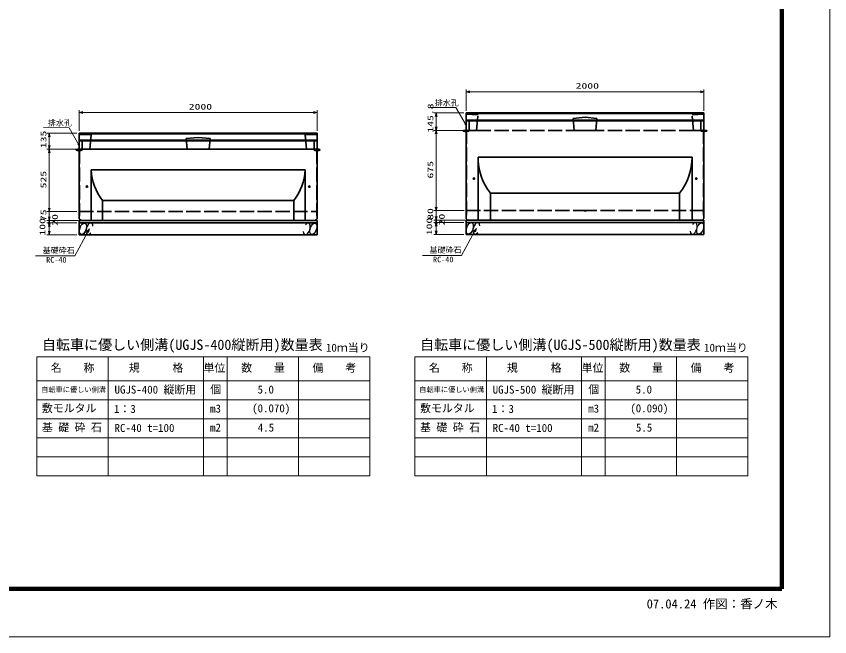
# Model space of a CAD drawing. Units: millimetres on the paper. Extents: x 0 to 841, y 0 to 594.
# Drawn here: x 499 to 841, y 0 to 260.8 of the extents above; entities that cross this region are included whole.
import ezdxf
from ezdxf.enums import TextEntityAlignment as Align

# ---------------------------------------------------------------- set-up
doc = ezdxf.new("R2010")
doc.units = ezdxf.units.MM
doc.linetypes.add('DASHED', pattern=[7.5, 6, -1.5])
doc.linetypes.add('USER2', pattern=[2.709336, 0.338667, -0.338667, 0.338667, -0.338667, 0.338667, -0.338667, 0.338667, -0.338667])
for name, color, linetype, lineweight in [('D-BMK-HTXT', 7, 'Continuous', 13), ('D-STR-DIM（寸法）', 7, 'Continuous', 13), ('D-STR-HTXT(基礎砕石-旗)', 7, 'Continuous', 13), ('D-STR-STRF(グリ)', 7, 'Continuous', 25), ('D-STR（構造物）', 1, 'Continuous', 35), ('D-TTL-LINE（区切線）', 7, 'Continuous', 18), ('D-TTL（外枠）', 2, 'Continuous', 140)]:
    doc.layers.add(name, color=color, linetype=linetype, lineweight=lineweight)
doc.layers.add('D-STR-DIM（寸法）2', color=7, linetype='Continuous')
doc.styles.add('ＭＳ ゴシック', font='')
doc.styles.get('ＭＳ ゴシック').set_extended_font_data('MS Gothic')

# ---------------------------------------------------------------- blocks, each defined once
blk = doc.blocks.new('_Open30')
at = {"color": 7, "linetype": 'Continuous', "lineweight": 13}
for p, q in [((-1, 0.2679), (0, 0)), ((0, 0), (-1, -0.2679)), ((0, 0), (-1, 0))]:
    blk.add_line(p, q, dxfattribs=at)

msp = doc.modelspace()

# ---------------------------------------------------------------- linework, layer by layer
at = {"layer": 'D-BMK-HTXT'}
for p, q in [((507.655, 117.626), (507.655, 67.626)), ((507.655, 117.626), (647.655, 117.626)), ((537.655, 117.626), (537.655, 67.626)), ((577.655, 117.626), (577.655, 67.626)), ((587.655, 117.626), (587.655, 67.626)), ((617.655, 117.626), (617.655, 67.626)), ((647.655, 117.626), (647.655, 67.626)), ((666.636, 117.626), (666.636, 67.626)), ((666.636, 117.626), (806.636, 117.626)), ((696.636, 117.626), (696.636, 67.626)), ((736.636, 117.626), (736.636, 67.626)), ((746.636, 117.626), (746.636, 67.626)), ((776.636, 117.626), (776.636, 67.626)), ((806.636, 117.626), (806.636, 67.626)), ((507.655, 107.626), (647.655, 107.626)), ((666.636, 107.626), (806.636, 107.626)), ((507.655, 99.626), (647.655, 99.626)), ((666.636, 99.626), (806.636, 99.626)), ((507.655, 91.626), (647.655, 91.626)), ((666.636, 91.626), (806.636, 91.626)), ((507.655, 83.626), (647.655, 83.626)), ((666.636, 83.626), (806.636, 83.626)), ((507.655, 75.626), (647.655, 75.626)), ((666.636, 75.626), (806.636, 75.626)), ((507.655, 67.626), (647.655, 67.626)), ((666.636, 67.626), (806.636, 67.626))]:
    msp.add_line(p, q, dxfattribs=at)
at = {"layer": 'D-STR-DIM（寸法）'}
for p, q in [((688.125, 221.132), (688.125, 230.109)), ((788.125, 221.132), (788.125, 230.109)), ((689.625, 229.109), (786.625, 229.109)), ((525.469, 212.673), (525.469, 221.353)), ((526.969, 220.353), (623.969, 220.353)), ((625.469, 212.673), (625.469, 221.353)), ((687.125, 220.176), (674.545, 220.176)), ((675.545, 214.386), (675.545, 218.676)), ((688.125, 215.038), (687.594, 215.568)), ((686.125, 212.886), (674.545, 212.886)), ((687.125, 212.886), (679.386, 212.886)), ((524.469, 211.718), (511.89, 211.718)), ((512.89, 206.483), (512.89, 210.218)), ((675.545, 180.636), (675.545, 211.386)), ((525.275, 207.303), (525.469, 206.579)), ((524.469, 204.983), (511.89, 204.983)), ((524.469, 204.983), (511.89, 204.983)), ((512.89, 180.233), (512.89, 203.483)), ((512.89, 180.233), (512.89, 181.733)), ((675.545, 180.636), (675.545, 182.136)), ((524.469, 178.733), (511.89, 178.733)), ((524.469, 178.733), (511.89, 178.733)), ((512.89, 178.733), (512.89, 174.983)), ((512.89, 176.483), (512.89, 177.983)), ((687.285, 179.136), (674.545, 179.136)), ((687.125, 179.136), (674.545, 179.136)), ((675.545, 179.136), (675.545, 175.136)), ((675.545, 176.636), (675.545, 178.136)), ((525.219, 174.983), (511.89, 174.983)), ((524.469, 174.983), (511.89, 174.983)), ((512.89, 174.983), (512.89, 173.983)), ((687.875, 175.136), (674.545, 175.136)), ((687.125, 175.136), (674.545, 175.136)), ((675.545, 175.136), (675.545, 174.136)), ((524.469, 173.983), (511.89, 173.983)), ((524.469, 173.983), (511.89, 173.983)), ((512.89, 173.483), (512.89, 171.983)), ((512.89, 172.483), (512.89, 170.983)), ((512.89, 172.483), (512.89, 170.483)), ((687.125, 174.136), (674.545, 174.136)), ((687.125, 174.136), (674.545, 174.136)), ((675.545, 173.636), (675.545, 172.136)), ((675.545, 172.636), (675.545, 171.136)), ((675.545, 172.636), (675.545, 170.636)), ((524.469, 168.983), (511.89, 168.983)), ((687.125, 169.136), (674.545, 169.136))]:
    msp.add_line(p, q, dxfattribs=at)
at = {"layer": 'D-STR-DIM（寸法）', "lineweight": 5}
for p, q in [((683.853, 222.468), (673.109, 222.476)), ((688.125, 215.038), (683.853, 222.468)), ((521.197, 214.009), (510.454, 214.017)), ((525.469, 206.579), (521.197, 214.009)), ((525.469, 206.579), (524.939, 207.109))]:
    msp.add_line(p, q, dxfattribs=at)
at = {"layer": 'D-STR-HTXT(基礎砕石-旗)'}
for points in [[(507.146, 160.17), (523.594, 160.17), (529.066, 170.19)], [(669.802, 160.324), (686.249, 160.324), (691.722, 170.343)]]:
    msp.add_lwpolyline(points, dxfattribs=at)
at = {"layer": 'D-STR-STRF(グリ)'}
for centre, major_axis in [((527.045, 171.506), (0.79, 2.421)), ((623.894, 171.459), (-0.79, -2.421)), ((689.7, 171.66), (0.79, 2.421)), ((786.549, 171.613), (-0.79, -2.421))]:
    msp.add_ellipse(centre, major_axis=major_axis, ratio=0.5139, dxfattribs=at)
for centre, major_axis in [((529.785, 171.506), (0.79, 2.421)), ((621.154, 171.459), (-0.79, -2.421)), ((692.441, 171.66), (0.79, 2.421)), ((783.809, 171.613), (-0.79, -2.421))]:
    msp.add_ellipse(centre, major_axis=major_axis, ratio=0.5139, start_param=5.3575563, end_param=10.3750652, dxfattribs=at)
at = {"layer": 'D-STR（構造物）'}
for p, q in [((688.125, 220.176), (688.125, 175.886)), ((738.125, 220.176), (688.125, 220.176)), ((688.125, 219.941), (738.125, 219.941)), ((738.125, 220.176), (788.125, 220.176)), ((788.125, 219.941), (738.125, 219.941)), ((788.125, 220.176), (788.125, 175.886)), ((687.931, 215.762), (688.125, 215.038)), ((738.125, 217.176), (688.125, 217.176)), ((738.125, 216.931), (688.125, 216.931)), ((738.125, 217.176), (788.125, 217.176)), ((738.125, 216.931), (788.125, 216.931)), ((525.469, 211.718), (575.469, 211.718)), ((525.469, 175.733), (525.469, 211.718)), ((525.469, 211.482), (575.469, 211.482)), ((575.469, 208.718), (525.469, 208.718)), ((575.469, 208.718), (625.47, 208.718)), ((625.47, 211.718), (575.47, 211.718)), ((625.47, 211.482), (575.47, 211.482)), ((625.47, 175.733), (625.47, 211.718)), ((575.469, 208.473), (525.469, 208.473)), ((575.469, 208.473), (625.47, 208.473)), ((693.125, 201.636), (738.125, 201.636)), ((693.125, 175.136), (693.125, 201.636)), ((783.125, 201.636), (738.125, 201.636)), ((783.125, 175.136), (783.125, 201.636)), ((530.469, 196.233), (530.469, 174.983)), ((575.469, 196.233), (530.469, 196.233)), ((575.47, 196.233), (620.469, 196.233)), ((620.469, 196.233), (620.469, 174.983)), ((698.375, 186.473), (698.375, 175.136)), ((738.125, 186.473), (698.375, 186.473)), ((738.125, 186.473), (777.875, 186.473)), ((777.875, 186.473), (777.875, 175.136)), ((535.219, 183.329), (575.469, 183.329)), ((535.219, 174.983), (535.219, 183.329)), ((615.72, 183.329), (575.47, 183.329)), ((615.72, 174.983), (615.72, 183.329)), ((738.125, 178.823), (737.812, 179.136)), ((738.125, 178.823), (738.438, 179.136)), ((526.219, 174.983), (525.469, 175.733)), ((625.469, 174.983), (525.469, 174.983)), ((525.469, 174.983), (525.469, 173.983)), ((575.469, 174.983), (526.219, 174.983)), ((575.469, 174.983), (624.719, 174.983)), ((624.719, 174.983), (625.47, 175.733)), ((625.469, 174.983), (625.469, 173.983)), ((688.125, 175.886), (688.875, 175.136)), ((788.125, 175.136), (688.125, 175.136)), ((688.125, 175.136), (688.125, 174.136)), ((688.875, 175.136), (738.125, 175.136)), ((787.375, 175.136), (738.125, 175.136)), ((788.125, 175.886), (787.375, 175.136)), ((788.125, 175.136), (788.125, 174.136)), ((525.469, 173.983), (625.469, 173.983)), ((525.469, 173.983), (525.469, 168.983)), ((525.469, 173.983), (625.469, 173.983)), ((625.469, 173.983), (625.469, 168.983)), ((688.125, 174.136), (788.125, 174.136)), ((688.125, 174.136), (688.125, 169.136)), ((688.125, 174.136), (788.125, 174.136)), ((788.125, 174.136), (788.125, 169.136)), ((525.469, 168.983), (625.469, 168.983)), ((688.125, 169.136), (788.125, 169.136))]:
    msp.add_line(p, q, dxfattribs=at)
at = {"layer": 'D-STR（構造物）', "linetype": 'DASHED'}
for p, q in [((693.125, 219.384), (688.125, 219.634)), ((692.556, 212.886), (693.125, 219.384)), ((783.125, 219.385), (788.125, 219.635)), ((783.693, 212.886), (783.125, 219.385)), ((688.125, 216.876), (690.452, 216.876)), ((689.375, 216.876), (689.375, 212.669)), ((733.125, 217.882), (733.562, 212.886)), ((738.125, 218.382), (733.126, 217.882)), ((738.125, 218.382), (743.123, 217.882)), ((743.125, 217.882), (742.688, 212.886)), ((788.125, 216.876), (785.798, 216.876)), ((786.875, 216.876), (786.875, 212.669)), ((688.125, 212.886), (692.556, 212.886)), ((688.285, 177.236), (688.285, 214.066)), ((692.556, 212.85), (733.562, 212.85)), ((733.562, 212.886), (738.125, 212.886)), ((742.688, 212.886), (738.125, 212.886)), ((783.693, 212.85), (742.688, 212.85)), ((788.125, 212.886), (783.693, 212.886)), ((787.965, 177.236), (787.965, 214.066)), ((525.469, 211.181), (530.469, 210.931)), ((530.469, 210.931), (529.949, 204.983)), ((570.858, 204.983), (570.469, 209.424)), ((570.471, 209.424), (575.469, 209.924)), ((580.468, 209.424), (575.47, 209.924)), ((580.081, 204.983), (580.47, 209.424)), ((620.469, 210.931), (620.99, 204.983)), ((625.47, 211.181), (620.47, 210.931)), ((526.719, 208.418), (526.719, 204.675)), ((624.219, 208.418), (624.219, 204.675)), ((525.469, 204.983), (575.469, 204.983)), ((525.469, 204.972), (525.629, 204.812)), ((525.629, 204.812), (525.629, 176.833)), ((529.949, 204.938), (570.858, 204.938)), ((625.47, 204.983), (575.469, 204.983)), ((620.99, 204.938), (580.081, 204.938)), ((625.469, 204.972), (625.31, 204.812)), ((625.31, 204.812), (625.31, 176.833)), ((525.469, 178.733), (625.47, 178.733)), ((688.125, 179.136), (738.125, 179.136)), ((788.125, 179.136), (738.125, 179.136)), ((525.629, 176.833), (525.469, 176.733)), ((625.31, 176.833), (625.47, 176.733))]:
    msp.add_line(p, q, dxfattribs=at)
at = {"layer": 'D-STR（構造物）', "linetype": 'USER2'}
for p, q in [((688.125, 216.685), (688.125, 216.763)), ((690.452, 216.876), (690.752, 217.176)), ((785.798, 216.876), (785.498, 217.176)), ((788.125, 216.685), (788.125, 216.763)), ((688.285, 214.066), (688.125, 214.226)), ((692.556, 212.886), (692.556, 212.85)), ((733.562, 212.85), (733.562, 212.886)), ((742.688, 212.85), (742.688, 212.886)), ((783.693, 212.886), (783.693, 212.85)), ((787.965, 214.066), (788.125, 214.226)), ((527.796, 208.418), (528.096, 208.718)), ((623.143, 208.418), (622.843, 208.718)), ((525.469, 208.418), (527.796, 208.418)), ((525.469, 208.226), (525.469, 208.305)), ((625.469, 208.418), (623.143, 208.418)), ((625.469, 208.226), (625.469, 208.305)), ((529.949, 204.983), (529.949, 204.938)), ((570.858, 204.938), (570.858, 204.983)), ((580.081, 204.938), (580.081, 204.983)), ((620.99, 204.983), (620.99, 204.938)), ((688.285, 189.041), (688.125, 188.881)), ((787.965, 189.041), (788.125, 188.881)), ((688.285, 177.236), (688.125, 177.136)), ((787.965, 177.236), (788.125, 177.136))]:
    msp.add_line(p, q, dxfattribs=at)
at = {"layer": 'D-STR（構造物）'}
for centre in [(691.375, 192.636), (784.875, 192.636), (528.719, 189.233), (622.22, 189.233)]:
    msp.add_circle(centre, 0.3, dxfattribs=at)
for centre, radius, start, end in [((717.636, 201.632), 24.511, 179.98985, 218.20407), ((758.613, 201.632), 24.511, 321.79609, 0.01031), ((554.104, 197.607), 23.674, 183.32773, 217.09125), ((596.835, 197.607), 23.674, 322.90875, 356.67227)]:
    msp.add_arc(centre, radius, start, end, dxfattribs=at)
at = {"layer": 'D-STR（構造物）', "linetype": 'DASHED'}
for centre, major_axis, ratio in [((688.125, 212.668), (1.25, 0), 0.1748), ((788.125, 212.668), (-1.25, 0), 0.1748), ((525.469, 204.675), (1.25, 0), 0.2289), ((625.469, 204.675), (-1.25, 0), 0.2289)]:
    msp.add_ellipse(centre, major_axis=major_axis, ratio=ratio, dxfattribs=at)
at = {"layer": 'D-TTL-LINE（区切線）'}
for p, q in [((841, 0), (841, 594)), ((0, 0), (841, 0))]:
    msp.add_line(p, q, dxfattribs=at)
at = {"layer": 'D-TTL（外枠）'}
for p, q in [((820.9, 20.1), (820.9, 573.9)), ((20.1, 20.1), (820.9, 20.1))]:
    msp.add_line(p, q, dxfattribs=at)

# ---------------------------------------------------------------- block references
at = {"layer": 'D-STR-DIM（寸法）', "xscale": 1.5, "yscale": 1.5}
for p, rotation in [((688.125, 229.109), 180), ((525.469, 220.353), 180), ((675.545, 220.176), 90), ((675.545, 212.886), 270), ((675.545, 212.886), 90), ((512.89, 211.718), 90), ((512.89, 204.983), 270), ((512.89, 204.983), 90), ((512.89, 178.733), 270), ((512.89, 178.733), 270), ((675.545, 179.136), 270), ((675.545, 179.136), 270), ((512.89, 174.983), 270), ((512.89, 174.983), 90), ((675.545, 175.136), 270), ((675.545, 175.136), 90), ((512.89, 173.983), 90), ((512.89, 173.983), 90), ((675.545, 174.136), 90), ((675.545, 174.136), 90), ((512.89, 168.983), 270), ((675.545, 169.136), 270)]:
    msp.add_blockref('_Open30', p, dxfattribs=dict(at, rotation=rotation))
for p in [(788.125, 229.109), (625.469, 220.353)]:
    msp.add_blockref('_Open30', p, dxfattribs=at)
at = {"layer": 'D-STR-HTXT(基礎砕石-旗)', "xscale": 1.5, "yscale": 1.5, "rotation": 61.3581}
for p in [(529.785, 171.506), (692.441, 171.66)]:
    msp.add_blockref('_Open30', p, dxfattribs=at)

# ---------------------------------------------------------------- texts
at = {"layer": 'D-BMK-HTXT', "style": 'ＭＳ ゴシック'}
for s, height, p in [('自転車に優しい側溝(UGJS-400縦断用)数量表', 4.33, (509.776, 119.29)), ('10ｍ当り', 3.367, (629.195, 118.822)), ('自転車に優しい側溝(UGJS-500縦断用)数量表', 4.33, (668.757, 119.29)), ('10ｍ当り', 3.367, (788.176, 118.822)), ('名\u3000\u3000称', 3.367, (513.491, 110.344)), ('規\u3000\u3000\u3000格', 3.367, (546.295, 110.362)), ('単位', 3.367, (577.728, 110.327)), ('数\u3000\u3000量', 3.367, (593.545, 110.362)), ('備\u3000\u3000考', 3.367, (623.562, 110.322)), ('名\u3000\u3000称', 3.367, (672.472, 110.344)), ('規\u3000\u3000\u3000格', 3.367, (705.277, 110.362)), ('単位', 3.367, (736.709, 110.327)), ('数\u3000\u3000量', 3.367, (752.526, 110.362)), ('備\u3000\u3000考', 3.367, (782.544, 110.322)), ('UGJS-400 縦断用', 3.367, (540.303, 101.193)), ('個', 3.367, (580.532, 101.309)), ('UGJS-500 縦断用', 3.367, (699.284, 101.193)), ('個', 3.367, (739.513, 101.309)), ('自転車に優しい側溝', 2.165, (509.437, 102.148)), ('5.0', 3.367, (600.445, 101.228)), ('自転車に優しい側溝', 2.165, (668.419, 102.148)), ('5.0', 3.367, (759.426, 101.228)), ('敷モルタル', 3.367, (509.761, 93.371)), ('1：3', 3.367, (540.072, 93.077)), ('m3', 3.367, (580.479, 93.228)), ('(0.070)', 3.367, (598.166, 93.345)), ('敷モルタル', 3.367, (668.742, 93.371)), ('1：3', 3.367, (699.053, 93.077)), ('m3', 3.367, (739.46, 93.228)), ('(0.090)', 3.367, (757.147, 93.345)), ('基 礎 砕 石', 3.367, (509.761, 85.335)), ('RC-40 t=100', 3.367, (540.304, 85.077)), ('m2', 3.367, (580.47, 85.228)), ('4.5', 3.367, (600.535, 85.228)), ('基 礎 砕 石', 3.367, (668.742, 85.335)), ('RC-40 t=100', 3.367, (699.285, 85.077)), ('m2', 3.367, (739.451, 85.228)), ('5.5', 3.367, (759.516, 85.228))]:
    msp.add_text(s, height=height, dxfattribs=at).set_placement(p, align=Align.BOTTOM_LEFT)
at = {"layer": 'D-STR-DIM（寸法）', "style": 'ＭＳ ゴシック', "width": 1.5}
for p in [(734.166, 229.647), (571.511, 220.89)]:
    msp.add_text('2000', height=2.405, dxfattribs=at).set_placement(p, align=Align.BOTTOM_LEFT)
at = {"layer": 'D-STR-DIM（寸法）', "style": 'ＭＳ ゴシック'}
for p in [(674.931, 222.519), (512.275, 214.06)]:
    msp.add_text('排水孔', height=2.405, dxfattribs=at).set_placement(p, align=Align.BOTTOM_LEFT)
at = {"layer": 'D-STR-DIM（寸法）', "style": 'ＭＳ ゴシック', "width": 1.5}
for s, p in [('145.8', (675.054, 211.906)), ('135', (512.352, 205.387)), ('675', (675.008, 192.632)), ('525', (512.352, 188.478)), ('75', (512.352, 174.728)), ('80', (675.008, 175.261)), ('100', (511.915, 168.629)), ('20', (517.175, 172.767)), ('100', (674.57, 168.783)), ('20', (679.83, 172.921))]:
    msp.add_text(s, height=2.405, rotation=90, dxfattribs=at).set_placement(p, align=Align.BOTTOM_LEFT)
at = {"layer": 'D-STR-DIM（寸法）2', "style": 'ＭＳ ゴシック'}
msp.add_text('07.04.24 作図：香ノ木', height=3.848, dxfattribs=at).set_placement((764.043, 10.738), align=Align.BOTTOM_LEFT)
at = {"layer": 'D-STR-HTXT(基礎砕石-旗)', "style": 'ＭＳ ゴシック'}
for s, p in [('基礎砕石', (510.08, 160.505)), ('基礎砕石', (672.735, 160.658)), ('RC-40', (511.568, 156.519)), ('RC-40', (674.223, 156.673))]:
    msp.add_text(s, height=2.405, dxfattribs=at).set_placement(p, align=Align.BOTTOM_LEFT)

doc.saveas('drawing.dxf')
